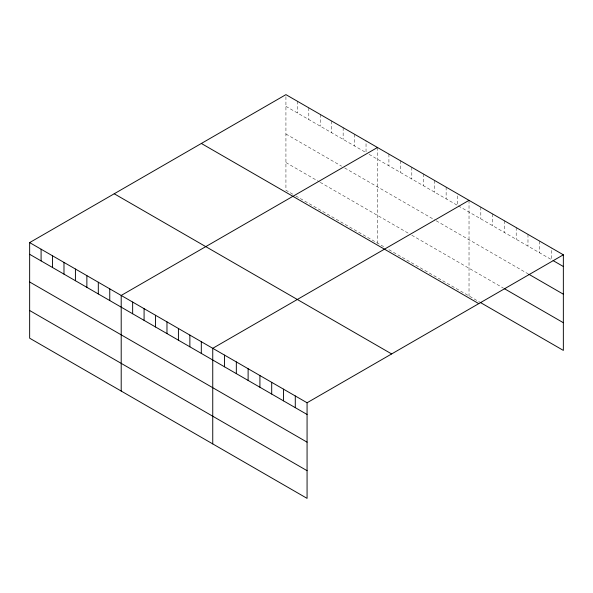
<?xml version="1.0" encoding="UTF-8"?>
<svg xmlns="http://www.w3.org/2000/svg" width="593" height="593" viewBox="0 0 593 593"><rect width="100%" height="100%" fill="white"/><g stroke="black" fill="none" stroke-linecap="round" stroke-linejoin="round"><path stroke-width="0.44" stroke-dasharray="2.96 2.22" d="M285.93 106.34L366.037 152.594L366.037 140.882M369.083 154.35L457.581 205.445L457.581 193.741M458.345 205.89L551.557 259.704L551.557 248M285.93 134.025L341.62 166.181M344.674 167.945L434.699 219.914M436.218 220.796L527.978 273.773M285.93 162.549L319.494 181.932M320.257 182.37L410.282 234.346M411.809 235.228L503.613 288.228M292.794 194.2L285.93 190.234L285.93 94.635M295.848 195.964L385.109 247.496M388.919 249.697L480.819 302.756M539.771 241.188L539.771 252.9M527.978 234.383L527.978 246.088M516.192 227.579L516.192 239.283M504.398 220.766L504.398 232.478M492.605 213.962L492.605 225.666M480.819 207.157L480.819 218.861M469.026 200.345L469.026 295.944M446.136 187.136L446.136 198.84M434.699 180.524L434.699 192.236M423.254 173.919L423.254 185.624M411.809 167.315L411.809 179.019M400.364 160.703L400.364 172.415M388.919 154.098L388.919 165.803M377.474 147.494L377.474 243.093M354.592 134.277L354.592 145.982M343.147 127.673L343.147 139.377M331.702 121.061L331.702 132.773M320.257 114.456L320.257 126.161M308.812 107.852L308.812 119.556M297.367 101.24L297.367 112.952"/><path stroke-width="0.89" d="M29.65 242.596L307.07 402.766L307.07 498.365L29.65 338.195L29.65 242.596L285.93 94.635L563.35 254.805L563.35 350.404L480.819 302.756M377.474 147.494L121.202 295.447L121.202 391.054M469.026 200.345L212.746 348.306L212.746 443.905M307.07 402.766L563.35 254.805M553.128 260.609L563.35 266.509M528.763 274.225L563.35 294.195M504.398 288.687L563.35 322.718M201.353 143.462L478.781 303.631M114.219 193.77L391.647 353.939M29.65 254.301L307.07 414.47M29.65 281.986L307.07 442.156M29.65 310.51L307.07 470.679M295.284 395.954L295.284 407.665M283.491 389.149L283.491 400.853M271.698 382.344L271.698 394.048M259.912 375.532L259.912 387.244M248.119 368.727L248.119 380.432M236.333 361.923L236.333 373.627M224.539 355.111L224.539 366.822M201.309 341.701L201.309 353.406M189.864 335.089L189.864 346.801M178.419 328.485L178.419 340.189M166.974 321.88L166.974 333.585M155.529 315.268L155.529 326.98M144.084 308.664L144.084 320.368M132.647 302.059L132.647 313.764M109.757 288.843L109.757 300.555M98.312 282.238L98.312 293.943M86.867 275.634L86.867 287.338M75.422 269.022L75.422 280.734M63.985 262.417L63.985 274.122M52.54 255.813L52.54 267.517M41.095 249.201L41.095 260.913"/></g></svg>
